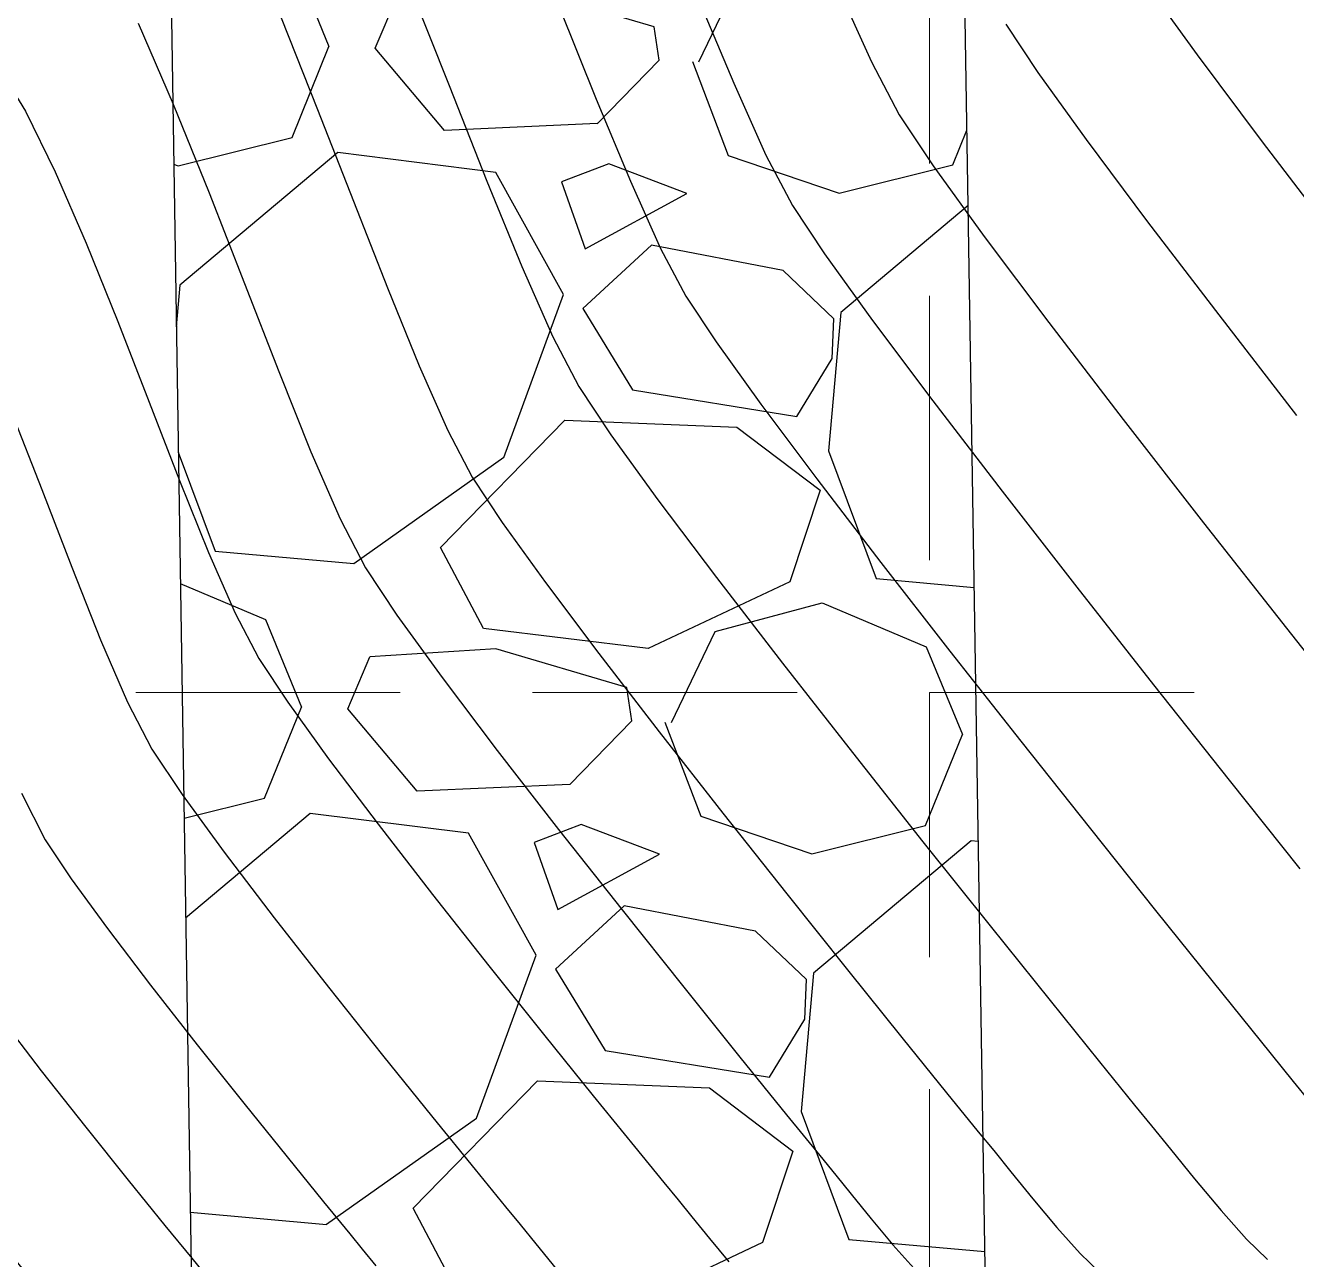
# Model space of a CAD drawing. Header units: inches. Extents: x 2547543 to 2548696, y 7125653 to 7126375.
# Drawn here: x 2547799.92 to 2547819.13, y 7125915.8 to 7125934.46 of the extents above; entities that cross this region are included whole.
import ezdxf

# ---------------------------------------------------------------- set-up
doc = ezdxf.new("R2010")
doc.units = ezdxf.units.IN
doc.header["$MEASUREMENT"] = 0
doc.linetypes.add('HIDDEN', pattern=[0.375, 0.25, -0.125])
for name, color, linetype in [('C-STRM-RRAP-N', 6, 'Continuous'), ('GRID', 254, 'HIDDEN'), ('V-TOPO-MAJR-E', 6, 'Continuous'), ('V-TOPO-MINR-E', 14, 'Continuous')]:
    doc.layers.add(name, color=color, linetype=linetype)

# ---------------------------------------------------------------- blocks, each defined once
blk = doc.blocks.new('A$C3117488C')
at = {"layer": 'C-STRM-RRAP-N', "color": 1}
for p, q in [((15.53129631141201, 0.6872903546318412), (11.98030048282817, 62.58551672752947)), ((-1.396983861923218e-06, 61.8982272176072), (3.550994432065636, 8.391216397285461e-07)), ((3.009119998663664, 41.75080571509898), (3.609118195716292, 40.45080720260739)), ((9.209198187105358, 40.45083254016936), (9.809196598362178, 41.85082819312811)), ((8.509026423562318, 40.95086559746414), (6.509028773289174, 41.45086339768022)), ((4.30908317444846, 40.45077638607472), (4.609082411509007, 41.2507762722671)), ((8.609115311410278, 40.4508140143007), (8.509115977678448, 40.95081215724349)), ((3.109137388877571, 39.05072477459908), (3.609137852210552, 40.45072792749852)), ((5.409090849105269, 39.25099421385676), (4.309093226678669, 40.45099359937012)), ((8.609167631715536, 40.45066669862717), (7.709169458597898, 39.45066828932613)), ((9.109076301101595, 40.4508070461452), (9.709074712358415, 39.05081139318645)), ((7.708959086798131, 39.45093692559749), (5.408958223648369, 39.25093849748373)), ((13.10910930670798, 39.05076664313674), (13.29981558816507, 39.58474493864924)), ((1.409207642544061, 38.55068687256426), (3.109203663188964, 39.05068440176547)), ((9.708992719184607, 39.05069536715746), (11.40898873982951, 38.55069783795625)), ((11.40919909439981, 38.5506911193952), (13.10919511504471, 39.05068864859641)), ((3.809198116417974, 38.8508130852133), (1.509198429994285, 36.75081615336239)), ((6.209127585403621, 38.65062587056309), (3.809126359410584, 38.85062421392649)), ((7.909055291675031, 38.85067836660892), (7.209052869584411, 38.55067719146609)), ((9.10911559080705, 38.45080119557679), (7.909116259310395, 38.85079983621836)), ((7.309144787956029, 36.85081455670297), (6.209144912660122, 38.65081192459911)), ((1.338211997877806, 38.57152123376727), (1.408997287042439, 38.55070208478719)), ((7.209092528093606, 38.55080922134221), (7.609091262798756, 37.55081190448254)), ((7.608976083341986, 37.55083031672984), (9.108979200478643, 38.45083373505622)), ((13.36517701065168, 38.44541492126882), (11.50917820073664, 36.7508095568046)), ((8.609095609746873, 37.65082284715027), (7.609098128508776, 36.65082536637783)), ((10.60925076901913, 37.35089643206447), (8.609255737159401, 37.6508969143033)), ((11.40922314999625, 36.65065587684512), (10.60922629013658, 37.35065250843763)), ((1.509120143018663, 36.75077026709914), (1.478978361934423, 36.11779031064361)), ((6.509106679353863, 34.35086688119918), (7.309107628185302, 36.85086558014154)), ((11.50909015722573, 36.75080215185881), (11.40909054130316, 34.65080173686147)), ((7.609067072160542, 36.65080685354769), (8.409067469183356, 35.45080773159862)), ((11.40909163281322, 36.05080649256706), (11.40909163281322, 36.65080649219453)), ((10.90894975839183, 35.15075874514878), (11.40894823009148, 36.0507561462)), ((8.409133999142796, 35.4507543919608), (10.90913816681132, 35.15075271483511)), ((5.609167630784214, 32.95066669769585), (7.40916397748515, 34.95066351536661)), ((7.409091632813215, 34.95080649293959), (10.00909163290635, 34.95080649293959)), ((10.00907820696011, 34.95100376941264), (11.30907843913883, 34.05100204888731)), ((11.40898614842445, 34.65092272404581), (12.20898657618091, 32.75092595629394)), ((1.587441429495811, 34.22714558616281), (2.209051152691245, 32.75082579534501)), ((4.309052952565253, 32.65129169169813), (6.509055929724127, 34.3512915102765)), ((11.3090400560759, 34.05082552041858), (10.90904049947858, 32.65082745067775)), ((6.309162910562009, 31.75080004427582), (5.609165905509144, 32.95079669822007)), ((2.208997425157577, 32.7507160436362), (4.308997839689255, 32.65071642771363)), ((12.2089959778823, 32.75071653537452), (13.69593419507146, 32.67991023976356)), ((10.90926609979942, 32.65052102785558), (8.809270043857396, 31.55052194278687)), ((9.809104301966727, 31.85081148333848), (11.40910884877667, 32.35081214923412)), ((11.40903986571357, 32.35077929776162), (13.00903963809833, 31.75078082364053)), ((1.701374563854188, 32.24115087278187), (3.009042851626873, 31.75077644176781)), ((3.009112917818129, 31.7508099488914), (3.609111114870757, 30.45081143639982)), ((8.80899294372648, 31.55109455995262), (6.308990119025111, 31.75109385233372)), ((9.209180775098503, 30.45082874130458), (9.809179186355323, 31.85082439426333)), ((13.00911287451163, 31.75079378858209), (13.60911107156426, 30.4507952760905)), ((6.509249253198504, 31.45059108454734), (4.609246564563364, 31.25059100147337)), ((8.50904371170327, 30.95084771234542), (6.509046061430126, 31.4508455125615)), ((4.309087553992867, 30.45077959634364), (4.609086791053414, 31.25077948253602)), ((8.60910964384675, 30.45082090515643), (8.50911031011492, 30.95081904809922)), ((3.109131497330964, 29.05073805619031), (3.609131960663944, 30.45074120908976)), ((5.409096145536751, 29.25089997798204), (4.309098523110151, 30.45089936349541)), ((8.609149742871523, 30.45070018153638), (7.709151569753885, 29.45070177223533)), ((9.109093712177128, 30.4508032463491), (9.709092123433948, 29.05080759339035)), ((13.10910341562703, 29.05077992659062), (13.60910387896001, 30.45078307949007)), ((7.709001791197807, 29.45089697185904), (5.409000928048044, 29.25089854374528)), ((1.904726505745202, 28.69647632911801), (3.109167843125761, 29.05072285979986)), ((9.70902853924781, 29.05073382426053), (11.40902455989271, 28.55073629505932)), ((11.40916327340528, 28.55072957742959), (13.10915929405019, 29.0507271066308)), ((3.809169364627451, 28.85081308707595), (1.991102243307978, 27.19084095768631)), ((6.209114931058139, 28.65068531315774), (3.809113705065101, 28.85068365652114)), ((7.909066138323396, 28.85071527119726), (7.209063716232777, 28.55071409605443)), ((9.109105138573796, 28.45080012176186), (7.90910580707714, 28.85079876240343)), ((13.80914913630113, 28.85080649051815), (11.50914944987744, 26.75080955866724)), ((13.91612182976678, 28.84176885243505), (13.8091157162562, 28.85068595036864)), ((7.309098644182086, 26.85080418083817), (6.209098768886179, 28.65080154873431)), ((7.20909829903394, 28.55080886557698), (7.60909703373909, 27.55081154871732)), ((7.609009394887835, 27.55082156136632), (9.109012512024492, 28.4508249796927)), ((8.609095609746873, 27.65081975329667), (7.609098128508776, 26.65082227252424)), ((10.60919531993568, 27.35086697060615), (8.609200288075954, 27.65086745284498)), ((11.40915981074795, 26.65072437375784), (10.60916295088828, 27.35072100535035)), ((6.509101727046072, 24.35085792746395), (7.309102675877512, 26.85085662640631)), ((11.50909064942971, 26.75080359820276), (11.40909103350714, 24.65080318320543)), ((7.609078288078308, 26.65080207120627), (8.409078685101122, 25.45080294925719)), ((11.40909163281322, 26.05080649256706), (11.40909163281322, 26.65080649219453)), ((10.90897961240262, 25.15076859574765), (11.40897808410227, 26.05076599679887)), ((8.409119430463761, 25.45077410060912), (10.90912359813228, 25.15077242348343)), ((5.609149743337184, 22.95070018153638), (7.409146090038121, 24.95069699920714)), ((7.409091632813215, 24.95080649293959), (10.00909163290635, 24.95080649293959)), ((10.00908653996885, 24.95092174038291), (11.30908677214757, 24.05092001985759)), ((11.40902131004259, 24.65088398009539), (12.20902173779905, 22.75088721234351)), ((4.309061715845019, 22.65116492286325), (6.509064693003893, 24.35116474144161)), ((11.30904758255929, 24.05082262214273), (10.90904802596197, 22.6508245524019)), ((6.309116114396602, 21.75081011466682), (5.609119109343737, 22.95080676861107)), ((2.245923715643585, 22.74898915924132), (4.309029723983258, 22.65074641257524)), ((12.20902786310762, 22.75074652116746), (14.27118683978915, 22.65254887100309)), ((10.90921725006774, 22.6506008291617), (8.809221194125712, 21.550601744093))]:
    blk.add_line(p, q, dxfattribs=at)

msp = doc.modelspace()

# ---------------------------------------------------------------- linework, layer by layer
at = {"layer": 'GRID', "color": 252, "linetype": 'HIDDEN', "lineweight": 0, "ltscale": 16}
for p, q in [((2547813.583313598, 7126356.376313465), (2547813.583313598, 7125726.296813901)), ((2547561.583313602, 7125924.376313471), (2548677.583313586, 7125924.376313471))]:
    msp.add_line(p, q, dxfattribs=at)
at = {"layer": 'V-TOPO-MAJR-E', "color": 35}
for points, elevation in [([(2547805.719132328, 7125935.078820832), (2547806.319958594, 7125933.552999001)], 575), ([(2547817.630993024, 7125934.019412533), (2547818.614532254, 7125932.703653065)], 580), ([(2547818.614532254, 7125932.703653065), (2547819.759433776, 7125931.204393864)], 580), ([(2547807.420415671, 7125930.817238572), (2547807.889406059, 7125929.756921098)], 575), ([(2547808.283810733, 7125929.001392865), (2547808.76788249, 7125928.273492508)], 575), ([(2547800.607116322, 7125921.560678432), (2547801.155287679, 7125920.807733277)], 570), ([(2547815.407372545, 7125919.716860387), (2547816.154178033, 7125918.791055976)], 575), ([(2547802.512082949, 7125919.049804954), (2547803.217210772, 7125918.163751856)], 570), ([(2547817.225056334, 7125917.470713457), (2547817.591451838, 7125917.019659414)], 575), ([(2547803.871161325, 7125917.352259517), (2547804.422186564, 7125916.67479297)], 570), ([(2547817.591451838, 7125917.019659414), (2547817.991348859, 7125916.541754833)], 575), ([(2547804.818538444, 7125916.190817251), (2547805.008468918, 7125915.959797395)], 570)]:
    msp.add_lwpolyline(points, dxfattribs=dict(at, elevation=elevation))
at = {"layer": 'V-TOPO-MAJR-E', "color": 35, "extrusion": (0.8114014431926945, 0.5844892625060042, 0), "elevation": 6232334.822452411}
msp.add_lwpolyline([(4292822.418343522, 580), (4292821.09930834, 580)], dxfattribs=at)
at = {"layer": 'V-TOPO-MAJR-E', "color": 35, "extrusion": (0.929798194466704, 0.3680697183502843, 0), "elevation": 4991786.071983542}
msp.add_lwpolyline([(5687909.796869942, 575.0000000000009), (5687908.242269943, 575.0000000000009)], dxfattribs=at)
at = {"layer": 'V-TOPO-MAJR-E', "color": 35, "extrusion": (0.9254445061956624, 0.3788831824616479, 0), "elevation": 5057749.726105108}
msp.add_lwpolyline([(5629333.536842074, 575.0000000000005), (5629332.142597312, 575.0000000000005)], dxfattribs=at)
at = {"layer": 'V-TOPO-MAJR-E', "color": 35, "extrusion": (0.8864808729304074, 0.4627652341398855, 0), "elevation": 5556215.514285633}
msp.add_lwpolyline([(5137963.516871738, 575.0000000000009), (5137962.664593641, 575.0000000000009)], dxfattribs=at)
at = {"layer": 'V-TOPO-MAJR-E', "color": 35, "extrusion": (0.8102904230763673, 0.5860285234275902, 0), "elevation": 6240462.268610911}
msp.add_lwpolyline([(4280982.82532205, 575), (4280981.611731892, 575)], dxfattribs=at)
at = {"layer": 'V-TOPO-MAJR-E', "color": 35, "extrusion": (0.7989720865057849, 0.6013681110472958, 0), "elevation": 6320934.089447588}
msp.add_lwpolyline([(4161245.621542, 575), (4161244.15353076, 575)], dxfattribs=at)
at = {"layer": 'V-TOPO-MAJR-E', "color": 35, "extrusion": (0.7921514342211604, 0.6103245900841278, 0), "elevation": 6367379.568768931}
msp.add_lwpolyline([(4089821.27918305, 575), (4089819.642477159, 575)], dxfattribs=at)
at = {"layer": 'V-TOPO-MAJR-E', "color": 35, "extrusion": (0.7875906940389715, 0.6161987493197397, 0), "elevation": 6397618.480216879}
msp.add_lwpolyline([(4042353.901176329, 575.0000000000005), (4042352.181733429, 575.0000000000005)], dxfattribs=at)
at = {"layer": 'V-TOPO-MAJR-E', "color": 35, "extrusion": (0.7843219645346291, 0.6203539763300789, 0), "elevation": 6418900.200248592}
msp.add_lwpolyline([(4008472.726466549, 575), (4008471.010341037, 575)], dxfattribs=at)
at = {"layer": 'V-TOPO-MAJR-E', "color": 35, "extrusion": (0.8902645531711286, 0.4554437675136315, 0), "elevation": 5513673.050915002}
msp.add_lwpolyline([(5183576.96005692, 570), (5183576.170408348, 570)], dxfattribs=at)
at = {"layer": 'V-TOPO-MAJR-E', "color": 35, "extrusion": (0.8325326836800037, 0.553975929625621, 0), "elevation": 6068716.297940183}
msp.add_lwpolyline([(4521143.099032231, 570), (4521142.390776829, 570)], dxfattribs=at)
at = {"layer": 'V-TOPO-MAJR-E', "color": 35, "extrusion": (0.7818572940474796, 0.6234574337873863, 0), "elevation": 6434735.675690552}
msp.add_lwpolyline([(3983000.929637242, 575.0000000000009), (3982999.302931138, 575.0000000000009)], dxfattribs=at)
at = {"layer": 'V-TOPO-MAJR-E', "color": 35, "extrusion": (0.7799206695024371, 0.62587838218209, 0), "elevation": 6447053.002234656}
msp.add_lwpolyline([(3963030.942287959, 575), (3963029.49112944, 575)], dxfattribs=at)
at = {"layer": 'V-TOPO-MAJR-E', "color": 35, "extrusion": (0.795676163431545, 0.6057222490109284, 0), "elevation": 6343553.426359732}
msp.add_lwpolyline([(4126665.483400736, 570.0000000000005), (4126664.406606503, 570.0000000000005)], dxfattribs=at)
at = {"layer": 'V-TOPO-MAJR-E', "color": 35, "extrusion": (0.7877976156051334, 0.6159341822361107, 0), "elevation": 6396249.866674054}
msp.add_lwpolyline([(4044504.52353628, 570), (4044503.37965262, 570)], dxfattribs=at)
at = {"layer": 'V-TOPO-MAJR-E', "color": 35, "extrusion": (0.776951424166808, 0.6295605487045458, 0), "elevation": 6465726.733625056}
msp.add_lwpolyline([(3932488.21718533, 575), (3932487.375562968, 575)], dxfattribs=at)
at = {"layer": 'V-TOPO-MAJR-E', "color": 35, "extrusion": (0.7786374607507982, 0.6274740669665553, 0), "elevation": 6455143.878621939}
msp.add_lwpolyline([(3949826.378008021, 570.0000000000005), (3949825.335812672, 570.0000000000005)], dxfattribs=at)
at = {"layer": 'V-TOPO-MAJR-E', "color": 35, "extrusion": (0.7754188645862409, 0.6314472142972721, 0), "elevation": 6475266.277322376}
msp.add_lwpolyline([(3916759.603377201, 575), (3916759.195759608, 575)], dxfattribs=at)
at = {"layer": 'V-TOPO-MAJR-E', "color": 35, "extrusion": (0.7772389419918341, 0.6292055523049795, 0), "elevation": 6463929.60223132}
msp.add_lwpolyline([(3935440.262180772, 575), (3935439.811394743, 575)], dxfattribs=at)
at = {"layer": 'V-TOPO-MAJR-E', "color": 35, "extrusion": (0.773665971321881, 0.6335936906398062, 0), "elevation": 6486085.428202964}
msp.add_lwpolyline([(3898806.438880887, 570), (3898805.813319291, 570)], dxfattribs=at)
at = {"layer": 'V-TOPO-MAJR-E', "color": 35, "extrusion": (0.7464610412520296, 0.6654291201119289, 0), "elevation": 6643639.245113884}
msp.add_lwpolyline([(3623826.797444762, 575.0000000000009), (3623826.220160698, 575.0000000000009)], dxfattribs=at)
at = {"layer": 'V-TOPO-MAJR-E', "color": 35, "extrusion": (0.6968887657277634, 0.7171792301805976, 0), "elevation": 6886105.033694079}
msp.add_lwpolyline([(3138728.46198498, 575), (3138728.017006509, 575)], dxfattribs=at)
at = {"layer": 'V-TOPO-MAJR-E', "color": 35, "extrusion": (0.7774183817331359, 0.6289838310667708, 0), "elevation": 6462796.366908699}
msp.add_lwpolyline([(3937289.898794133, 570.0000000000005), (3937289.573607388, 570.0000000000005)], dxfattribs=at)
at = {"layer": 'V-TOPO-MINR-E', "color": 35, "extrusion": (0.9119459493588176, 0.4103103525967202, 0), "elevation": 5247311.932612087}
msp.add_lwpolyline([(5453073.90788196, 578), (5453072.63805731, 578)], dxfattribs=at)
at = {"layer": 'V-TOPO-MINR-E', "color": 35, "extrusion": (0.9227103360897718, 0.3854940150937499, 0), "elevation": 5097895.947079618}
msp.add_lwpolyline([(5593008.282779051, 577.0000000000005), (5593006.830340922, 577.0000000000005)], dxfattribs=at)
at = {"layer": 'V-TOPO-MINR-E', "color": 35, "extrusion": (0.9281013267983012, 0.3723277147826, 0), "elevation": 5017806.971410325}
msp.add_lwpolyline([(5664969.978732461, 576.0000000000009), (5664968.462487615, 576.0000000000009)], dxfattribs=at)
at = {"layer": 'V-TOPO-MINR-E', "color": 35}
for points, elevation in [([(2547801.617574034, 7125934.498247712), (2547802.150298005, 7125933.272843052)], 573), ([(2547803.782762315, 7125934.577287476), (2547804.333796929, 7125933.191318639)], 574), ([(2547812.705110961, 7125933.913090808), (2547813.125241247, 7125933.112034062)], 578), ([(2547799.575751564, 7125933.727716984), (2547799.915500637, 7125933.164868121)], 572), ([(2547810.62320563, 7125933.589346137), (2547811.111458218, 7125932.503187459)], 577), ([(2547813.125241247, 7125933.112034062), (2547813.637375067, 7125932.342802307)], 578), ([(2547815.953877366, 7125932.736742901), (2547816.880449364, 7125931.496055232)], 579), ([(2547813.637375067, 7125932.342802307), (2547814.40973935, 7125931.273655907)], 578), ([(2547809.062857017, 7125932.106532353), (2547809.518183128, 7125931.092614374)], 576), ([(2547802.691066329, 7125931.93424091), (2547803.226753782, 7125930.560089785)], 573), ([(2547811.511431076, 7125931.74182033), (2547811.998058173, 7125931.009416892)], 577), ([(2547800.83445821, 7125931.169934991), (2547801.311097487, 7125929.98560367)], 572), ([(2547801.311097487, 7125929.98560367), (2547801.785059805, 7125928.766544249)], 572), ([(2547801.785059805, 7125928.766544249), (2547802.245757201, 7125927.580143034)], 572), ([(2547811.035424632, 7125928.735953053), (2547811.881753419, 7125927.605602064)], 576), ([(2547799.702831786, 7125928.614835899), (2547800.162394804, 7125927.443616026)], 571), ([(2547804.230385175, 7125928.015734574), (2547804.672078667, 7125927.000827483)], 573), ([(2547806.670000562, 7125927.631179132), (2547807.123544037, 7125926.947423284)], 574), ([(2547800.162394804, 7125927.443616026), (2547800.615895414, 7125926.270049554)], 571), ([(2547804.672078667, 7125927.000827483), (2547805.056190391, 7125926.260965399)], 573), ([(2547807.123544037, 7125926.947423284), (2547807.779122406, 7125926.038924382)], 574), ([(2547817.727084606, 7125926.941772763), (2547818.97924037, 7125925.348011703)], 578), ([(2547802.682601711, 7125926.493786329), (2547803.085005371, 7125925.574860439)], 572), ([(2547800.615895414, 7125926.270049554), (2547801.052188341, 7125925.17266322)], 571), ([(2547807.779122406, 7125926.038924382), (2547808.586941312, 7125924.964469263)], 574), ([(2547803.085005371, 7125925.574860439), (2547803.442380219, 7125924.890751667)], 572), ([(2547818.97924037, 7125925.348011703), (2547820.211061411, 7125923.791857957)], 578), ([(2547801.052188341, 7125925.17266322), (2547801.46012831, 7125924.229983767)], 571), ([(2547806.215370512, 7125924.604122958), (2547807.04984375, 7125923.501011958)], 573), ([(2547816.972104335, 7125924.493499394), (2547818.113621864, 7125923.052781634)], 577), ([(2547809.497206398, 7125923.782844766), (2547810.460123311, 7125922.552837728)], 574), ([(2547814.964213414, 7125923.640227046), (2547816.015570718, 7125922.314709911)], 576), ([(2547816.015570718, 7125922.314709911), (2547817.000219725, 7125921.08118766)], 576), ([(2547802.920556933, 7125921.961775743), (2547803.67792419, 7125920.966904236)], 571), ([(2547806.071545129, 7125921.322220203), (2547806.92282628, 7125920.243273458)], 572), ([(2547817.000219725, 7125921.08118766), (2547817.87097426, 7125919.995974857)], 576), ([(2547804.496073945, 7125919.920462293), (2547805.314906163, 7125918.891517291)], 571), ([(2547799.520143007, 7125919.480506394), (2547800.155755734, 7125918.653522477)], 569), ([(2547807.7492425, 7125919.208667349), (2547808.499563338, 7125918.277934974)], 572), ([(2547818.580648154, 7125919.115386072), (2547819.082055234, 7125918.495735869)], 576), ([(2547810.716773733, 7125918.86352169), (2547811.422154597, 7125917.992077324)], 573), ([(2547808.499563338, 7125918.277934974), (2547809.122558343, 7125917.510609428)], 572), ([(2547806.074320811, 7125917.949136613), (2547806.714217854, 7125917.162387636)], 571), ([(2547811.422154597, 7125917.992077324), (2547811.925550453, 7125917.373480144)], 573), ([(2547811.925550453, 7125917.373480144), (2547812.168239124, 7125917.076568107)], 573), ([(2547812.168239124, 7125917.076568107), (2547812.401241191, 7125916.78874757)], 573), ([(2547814.813148763, 7125917.129730514), (2547815.146839729, 7125916.718937646)], 574), ([(2547815.146839729, 7125916.718937646), (2547815.511041861, 7125916.283690926)], 574), ([(2547809.989333619, 7125916.447764626), (2547810.257615512, 7125916.117494109)], 572), ([(2547802.025027834, 7125916.316070128), (2547802.429588067, 7125915.821482177)], 569)]:
    msp.add_lwpolyline(points, dxfattribs=dict(at, elevation=elevation))
at = {"layer": 'V-TOPO-MINR-E', "color": 35, "extrusion": (0.8331793315408254, 0.5530028946517218, 0), "elevation": 6063448.976954274}
msp.add_lwpolyline([(4528232.40279118, 579.0000000000005), (4528231.525513169, 579.0000000000005)], dxfattribs=at)
at = {"layer": 'V-TOPO-MINR-E', "color": 35, "extrusion": (0.8118397948679891, 0.5838802509664986, 0), "elevation": 6229109.776057024}
msp.add_lwpolyline([(4297497.602397233, 579), (4297496.352674079, 579)], dxfattribs=at)
at = {"layer": 'V-TOPO-MINR-E', "color": 35, "extrusion": (0.923273968368589, 0.3841421342848476, 0), "elevation": 5089696.552281711}
msp.add_lwpolyline([(5600468.149092983, 576.0000000000009), (5600466.803167092, 576.0000000000009)], dxfattribs=at)
at = {"layer": 'V-TOPO-MINR-E', "color": 35, "extrusion": (0.8968230490836469, 0.4423894422703946, 0), "elevation": 5437363.287136456}
msp.add_lwpolyline([(5263581.324848425, 572), (5263580.307126799, 572)], dxfattribs=at)
at = {"layer": 'V-TOPO-MINR-E', "color": 35, "extrusion": (0.9271987811365066, 0.3745696467400648, 0), "elevation": 5031477.35703538}
msp.add_lwpolyline([(5652827.293639456, 573.0000000000009), (5652825.849933781, 573.0000000000009)], dxfattribs=at)
at = {"layer": 'V-TOPO-MINR-E', "color": 35, "extrusion": (0.9316407936804783, 0.3633805602263399, 0), "elevation": 4963064.046877969}
msp.add_lwpolyline([(5712987.487911935, 574), (5712986.003244717, 574)], dxfattribs=at)
at = {"layer": 'V-TOPO-MINR-E', "color": 35, "extrusion": (0.8852757890423191, 0.4650664224984419, 0), "elevation": 5569547.428249723}
msp.add_lwpolyline([(5123514.120613934, 577.0000000000005), (5123513.260580102, 577.0000000000005)], dxfattribs=at)
at = {"layer": 'V-TOPO-MINR-E', "color": 35, "extrusion": (0.9176274995009803, 0.3974415330077854, 0), "elevation": 5170073.117237324}
msp.add_lwpolyline([(5526349.711002043, 572.0000000000009), (5526348.531637958, 572.0000000000009)], dxfattribs=at)
at = {"layer": 'V-TOPO-MINR-E', "color": 35, "extrusion": (0.9308827743860398, 0.3653180263159065, 0), "elevation": 4974939.012860388}
msp.add_lwpolyline([(5702648.123898448, 574), (5702646.71234237, 574)], dxfattribs=at)
at = {"layer": 'V-TOPO-MINR-E', "color": 35, "extrusion": (0.7948714530213395, 0.6067778614713497, 0), "elevation": 6349044.379962812}
msp.add_lwpolyline([(4118240.64426028, 579), (4118238.871309519, 579)], dxfattribs=at)
at = {"layer": 'V-TOPO-MINR-E', "color": 35, "extrusion": (0.7999072962855458, 0.6001235850632336, 0), "elevation": 6314454.758792556}
msp.add_lwpolyline([(4171080.900978169, 578), (4171079.273843803, 578)], dxfattribs=at)
at = {"layer": 'V-TOPO-MINR-E', "color": 35, "extrusion": (0.8849384559015809, 0.4657079871191021, 0), "elevation": 5573257.646443192}
msp.add_lwpolyline([(5119475.215683278, 576), (5119474.400928564, 576)], dxfattribs=at)
at = {"layer": 'V-TOPO-MINR-E', "color": 35, "extrusion": (0.811098288948185, 0.5849098782422183, 0), "elevation": 6234553.391267123}
msp.add_lwpolyline([(4289590.043332586, 577), (4289588.804042005, 577)], dxfattribs=at)
at = {"layer": 'V-TOPO-MINR-E', "color": 35, "extrusion": (0.9321319573625202, 0.3621187844665296, 0), "elevation": 4955322.121341156}
msp.add_lwpolyline([(5719700.193473909, 573), (5719698.764436314, 573)], dxfattribs=at)
at = {"layer": 'V-TOPO-MINR-E', "color": 35, "extrusion": (0.9262457943272963, 0.3769200558354465, 0), "elevation": 5045800.146025511}
msp.add_lwpolyline([(5640044.201408219, 574), (5640042.929155295, 574)], dxfattribs=at)
at = {"layer": 'V-TOPO-MINR-E', "color": 35, "extrusion": (0.8334626459147861, 0.5525758028223131, 0), "elevation": 6061121.074505419}
msp.add_lwpolyline([(4531338.682507263, 576), (4531337.848780023, 576)], dxfattribs=at)
at = {"layer": 'V-TOPO-MINR-E', "color": 35, "extrusion": (0.7906442074985718, 0.6122758668679956, 0), "elevation": 6377452.529987764}
msp.add_lwpolyline([(4074107.898381531, 579.0000000000009), (4074105.975499141, 579.0000000000009)], dxfattribs=at)
at = {"layer": 'V-TOPO-MINR-E', "color": 35, "extrusion": (0.8001823753649941, 0.5997567558229217, 0), "elevation": 6312539.498178918}
msp.add_lwpolyline([(4173975.704320036, 577), (4173974.184569943, 577)], dxfattribs=at)
at = {"layer": 'V-TOPO-MINR-E', "color": 35, "extrusion": (0.7935545780501913, 0.6084990810638772, 0), "elevation": 6357952.403510374}
msp.add_lwpolyline([(4104471.030988514, 578), (4104469.183021718, 578)], dxfattribs=at)
at = {"layer": 'V-TOPO-MINR-E', "color": 35, "extrusion": (0.8116367481115487, 0.5841624680813641, 0), "elevation": 6230597.181361021}
msp.add_lwpolyline([(4295331.202970998, 576.0000000000009), (4295330.043864988, 576.0000000000009)], dxfattribs=at)
at = {"layer": 'V-TOPO-MINR-E', "color": 35, "extrusion": (0.9148059642743375, 0.4038936094172569, 0), "elevation": 5208865.316099968}
msp.add_lwpolyline([(5489800.130703894, 574), (5489799.063315162, 574)], dxfattribs=at)
at = {"layer": 'V-TOPO-MINR-E', "color": 35, "extrusion": (0.9281519831365216, 0.3722014188577766, 0), "elevation": 5017030.067210408}
msp.add_lwpolyline([(5665649.176118659, 573), (5665647.869970934, 573)], dxfattribs=at)
at = {"layer": 'V-TOPO-MINR-E', "color": 35, "extrusion": (0.7936371641204762, 0.6083913639482469, 0), "elevation": 6357393.122344711}
msp.add_lwpolyline([(4105334.103028582, 577.0000000000005), (4105332.383003587, 577.0000000000005)], dxfattribs=at)
at = {"layer": 'V-TOPO-MINR-E', "color": 35, "extrusion": (0.8860986757113724, 0.4634966417381602, 0), "elevation": 5560451.642576793}
msp.add_lwpolyline([(5133376.000977363, 574.0000000000009), (5133375.201859564, 574.0000000000009)], dxfattribs=at)
at = {"layer": 'V-TOPO-MINR-E', "color": 35, "extrusion": (0.7893427272772311, 0.6139528148763087, 0), "elevation": 6386084.297806554}
msp.add_lwpolyline([(4060560.722484879, 578.0000000000009), (4060558.74126186, 578.0000000000009)], dxfattribs=at)
at = {"layer": 'V-TOPO-MINR-E', "color": 35, "extrusion": (0.9277972600467193, 0.3730847681825142, 0), "elevation": 5022418.982077457}
msp.add_lwpolyline([(5660869.87391484, 572), (5660868.703016035, 572)], dxfattribs=at)
at = {"layer": 'V-TOPO-MINR-E', "color": 35, "extrusion": (0.7937294395260028, 0.6082709731934751, 0), "elevation": 6356768.216487653}
msp.add_lwpolyline([(4106298.511669348, 576.0000000000005), (4106296.919672992, 576.0000000000005)], dxfattribs=at)
at = {"layer": 'V-TOPO-MINR-E', "color": 35, "extrusion": (0.7892725878666677, 0.614042980614756, 0), "elevation": 6386546.00107812}
msp.add_lwpolyline([(4059831.457472932, 577.0000000000005), (4059829.617573718, 577.0000000000005)], dxfattribs=at)
at = {"layer": 'V-TOPO-MINR-E', "color": 35, "extrusion": (0.8325270534214463, 0.5539843908644038, 0), "elevation": 6068768.555148026}
msp.add_lwpolyline([(4521082.160845147, 573.0000000000009), (4521081.30332109, 573.0000000000009)], dxfattribs=at)
at = {"layer": 'V-TOPO-MINR-E', "color": 35, "extrusion": (0.7891938163725869, 0.6141442177528595, 0), "elevation": 6387064.605652736}
msp.add_lwpolyline([(4059012.475206447, 576), (4059010.776557565, 576)], dxfattribs=at)
at = {"layer": 'V-TOPO-MINR-E', "color": 35, "extrusion": (0.7861487896880506, 0.6180372808108044, 0), "elevation": 6407050.226191971}
msp.add_lwpolyline([(4027392.921812951, 577), (4027391.042530003, 577)], dxfattribs=at)
at = {"layer": 'V-TOPO-MINR-E', "color": 35, "extrusion": (0.8094061918997376, 0.5872491945625511, 0), "elevation": 6246903.610766205}
msp.add_lwpolyline([(4271571.514675732, 573.0000000000005), (4271570.349710014, 573.0000000000005)], dxfattribs=at)
at = {"layer": 'V-TOPO-MINR-E', "color": 35, "extrusion": (0.8333374347298717, 0.5527646152548452, 0), "elevation": 6062139.115440341}
msp.add_lwpolyline([(4529964.378964463, 572), (4529963.585794351, 572)], dxfattribs=at)
at = {"layer": 'V-TOPO-MINR-E', "color": 35, "extrusion": (0.7921950887495037, 0.6102679258826944, 0), "elevation": 6367084.897711093}
msp.add_lwpolyline([(4090276.89775124, 574.0000000000005), (4090275.406168532, 574.0000000000005)], dxfattribs=at)
at = {"layer": 'V-TOPO-MINR-E', "color": 35, "extrusion": (0.7859347065706054, 0.6183094993672476, 0), "elevation": 6408442.48481329}
msp.add_lwpolyline([(4025174.242170449, 576.0000000000005), (4025172.510223207, 576.0000000000005)], dxfattribs=at)
at = {"layer": 'V-TOPO-MINR-E', "color": 35, "extrusion": (0.8874573806513044, 0.4608897889165324, 0), "elevation": 5545330.924417462}
msp.add_lwpolyline([(5149698.374701288, 571), (5149697.575287312, 571)], dxfattribs=at)
at = {"layer": 'V-TOPO-MINR-E', "color": 35, "extrusion": (0.8101573750058981, 0.5862124424844228, 0), "elevation": 6241427.55180656}
msp.add_lwpolyline([(4279565.732539294, 572.0000000000009), (4279564.677472569, 572.0000000000009)], dxfattribs=at)
at = {"layer": 'V-TOPO-MINR-E', "color": 35, "extrusion": (0.8325272105893132, 0.5539841546726562, 0), "elevation": 6068763.067260982}
msp.add_lwpolyline([(4521083.389152402, 571.0000000000009), (4521082.566922818, 571.0000000000009)], dxfattribs=at)
at = {"layer": 'V-TOPO-MINR-E', "color": 35, "extrusion": (0.797846563210537, 0.6028605656145828, 0), "elevation": 6328695.259887321}
msp.add_lwpolyline([(4149422.612918654, 572.0000000000009), (4149421.373295919, 572.0000000000009)], dxfattribs=at)
at = {"layer": 'V-TOPO-MINR-E', "color": 35, "extrusion": (0.7902876648688438, 0.6127360008650954, 0), "elevation": 6379810.352438064}
msp.add_lwpolyline([(4070396.340951601, 573.0000000000009), (4070394.8295354, 573.0000000000009)], dxfattribs=at)
at = {"layer": 'V-TOPO-MINR-E', "color": 35, "extrusion": (0.7819444150624608, 0.623348162548528, 0), "elevation": 6434183.185955219}
msp.add_lwpolyline([(3983897.993653394, 577), (3983896.277230569, 577)], dxfattribs=at)
at = {"layer": 'V-TOPO-MINR-E', "color": 35, "extrusion": (0.8084375671421009, 0.5885819399483484, 0), "elevation": 6253928.566835094}
msp.add_lwpolyline([(4261273.310221759, 571), (4261272.228834982, 571)], dxfattribs=at)
at = {"layer": 'V-TOPO-MINR-E', "color": 35, "extrusion": (0.7839658770411648, 0.6208039172195011, 0), "elevation": 6421197.096509674}
msp.add_lwpolyline([(4004789.409885474, 574), (4004787.854202021, 574)], dxfattribs=at)
at = {"layer": 'V-TOPO-MINR-E', "color": 35, "extrusion": (0.7902329943489045, 0.6128065066906229, 0), "elevation": 6380171.373359414}
msp.add_lwpolyline([(4069827.351651451, 572), (4069826.005524047, 572)], dxfattribs=at)
at = {"layer": 'V-TOPO-MINR-E', "color": 35, "extrusion": (0.785432915459839, 0.6189467952193125, 0), "elevation": 6411699.02120276}
msp.add_lwpolyline([(4019976.351036407, 573), (4019974.801625651, 573)], dxfattribs=at)
at = {"layer": 'V-TOPO-MINR-E', "color": 35, "extrusion": (0.7813628233561879, 0.6240770291212829, 0), "elevation": 6437888.944515835}
msp.add_lwpolyline([(3977899.426515087, 574), (3977897.954200846, 574)], dxfattribs=at)
at = {"layer": 'V-TOPO-MINR-E', "color": 35, "extrusion": (0.7819479875237347, 0.6233436811323119, 0), "elevation": 6434151.952725518}
msp.add_lwpolyline([(3983939.054934951, 573), (3983937.557872615, 573)], dxfattribs=at)
at = {"layer": 'V-TOPO-MINR-E', "color": 35, "extrusion": (0.7877989771426553, 0.6159324407863139, 0), "elevation": 6396243.02542467}
msp.add_lwpolyline([(4044518.310938366, 571), (4044516.982627498, 571)], dxfattribs=at)
at = {"layer": 'V-TOPO-MINR-E', "color": 35, "extrusion": (0.7813359563650313, 0.6241106659008016, 0), "elevation": 6438055.986865319}
msp.add_lwpolyline([(3977624.233067221, 572), (3977622.90891709, 572)], dxfattribs=at)
at = {"layer": 'V-TOPO-MINR-E', "color": 35, "extrusion": (0.7793199112112257, 0.626626265001498, 0), "elevation": 6450849.639143299}
msp.add_lwpolyline([(3956845.350670073, 574.0000000000009), (3956844.03871381, 574.0000000000009)], dxfattribs=at)
at = {"layer": 'V-TOPO-MINR-E', "color": 35, "extrusion": (0.7793245467635412, 0.6266204998336722, 0), "elevation": 6450818.272123139}
msp.add_lwpolyline([(3956894.418079901, 573), (3956893.063761467, 573)], dxfattribs=at)
at = {"layer": 'V-TOPO-MINR-E', "color": 35, "extrusion": (0.7786196776337619, 0.6274961335350973, 0), "elevation": 6455268.374722175}
msp.add_lwpolyline([(3949635.66712195, 576), (3949634.536160569, 576)], dxfattribs=at)
at = {"layer": 'V-TOPO-MINR-E', "color": 35, "extrusion": (0.7776602751093049, 0.6286847353935996, 0), "elevation": 6461289.69003883}
msp.add_lwpolyline([(3939773.008047307, 574.0000000000009), (3939771.933453608, 574.0000000000009)], dxfattribs=at)
at = {"layer": 'V-TOPO-MINR-E', "color": 35, "extrusion": (0.778643030778121, 0.6274671550134415, 0), "elevation": 6455110.905948034}
msp.add_lwpolyline([(3949882.930297796, 571.0000000000009), (3949881.720011901, 571.0000000000009)], dxfattribs=at)
at = {"layer": 'V-TOPO-MINR-E', "color": 35, "extrusion": (0.7852533484357163, 0.6191745947392349, 0), "elevation": 6412856.397891766}
msp.add_lwpolyline([(4018118.354442442, 569), (4018117.271462929, 569)], dxfattribs=at)
at = {"layer": 'V-TOPO-MINR-E', "color": 35, "extrusion": (0.7762488624939679, 0.6304266043536083, 0), "elevation": 6470106.089381493}
msp.add_lwpolyline([(3925276.364586237, 574), (3925275.604369747, 574)], dxfattribs=at)
at = {"layer": 'V-TOPO-MINR-E', "color": 35, "extrusion": (0.7757918544006664, 0.6309889053268489, 0), "elevation": 6472952.801417755}
msp.add_lwpolyline([(3920583.950558049, 576), (3920583.560766573, 576)], dxfattribs=at)
at = {"layer": 'V-TOPO-MINR-E', "color": 35, "extrusion": (0.7801892490398387, 0.6255435521869381, 0), "elevation": 6445338.748530269}
msp.add_lwpolyline([(3965804.080373142, 569), (3965803.051361584, 569)], dxfattribs=at)
at = {"layer": 'V-TOPO-MINR-E', "color": 35, "extrusion": (0.7748502343674425, 0.632144852308962, 0), "elevation": 6478786.738187527}
msp.add_lwpolyline([(3910931.318649972, 574.0000000000005), (3910930.949831985, 574.0000000000005)], dxfattribs=at)
at = {"layer": 'V-TOPO-MINR-E', "color": 35, "extrusion": (0.7746317159613121, 0.6324126063155548, 0), "elevation": 6480133.817823416}
msp.add_lwpolyline([(3908695.101450475, 572.0000000000005), (3908694.398683456, 572.0000000000005)], dxfattribs=at)
at = {"layer": 'V-TOPO-MINR-E', "color": 35, "extrusion": (0.7772389414277397, 0.6292055530017887, 0), "elevation": 6463927.516582667}
msp.add_lwpolyline([(3935441.468708904, 574.0000000000009), (3935441.058160127, 574.0000000000009)], dxfattribs=at)
at = {"layer": 'V-TOPO-MINR-E', "color": 35, "extrusion": (0.7766124772947393, 0.6299786187721994, 0), "elevation": 6467829.760597559}
msp.add_lwpolyline([(3929015.603611562, 569), (3929014.722586177, 569)], dxfattribs=at)
at = {"layer": 'V-TOPO-MINR-E', "color": 35, "extrusion": (0.773673608912665, 0.6335843644472713, 0), "elevation": 6486040.511836119}
msp.add_lwpolyline([(3898883.550074929, 571), (3898882.823605924, 571)], dxfattribs=at)
at = {"layer": 'V-TOPO-MINR-E', "color": 35, "extrusion": (0.7734362205594196, 0.6338741300343158, 0), "elevation": 6487502.619865232}
msp.add_lwpolyline([(3896451.713603015, 572.0000000000005), (3896451.374967979, 572.0000000000005)], dxfattribs=at)
at = {"layer": 'V-TOPO-MINR-E', "color": 35, "extrusion": (0.7761863446625213, 0.6305035752154255, 0), "elevation": 6470493.206598209}
msp.add_lwpolyline([(3924634.4766665, 573.0000000000009), (3924633.999291839, 573.0000000000009)], dxfattribs=at)
at = {"layer": 'V-TOPO-MINR-E', "color": 35, "extrusion": (0.7724634468070974, 0.6350592282196194, 0), "elevation": 6493467.00837986}
msp.add_lwpolyline([(3886501.640868167, 571), (3886501.293559255, 571)], dxfattribs=at)
at = {"layer": 'V-TOPO-MINR-E', "color": 35, "extrusion": (0.7772389416939434, 0.6292055526729552, 0), "elevation": 6463923.336563963}
msp.add_lwpolyline([(3935443.896089978, 572), (3935443.566015707, 572)], dxfattribs=at)
at = {"layer": 'V-TOPO-MINR-E', "color": 35, "extrusion": (0.7669228419363465, 0.6417393197524036, 0), "elevation": 6526956.513152272}
msp.add_lwpolyline([(3829996.480474907, 573), (3829995.968573527, 573)], dxfattribs=at)
at = {"layer": 'V-TOPO-MINR-E', "color": 35, "extrusion": (0.7774183809147327, 0.62898383207831, 0), "elevation": 6462798.461554268}
msp.add_lwpolyline([(3937288.678657847, 571), (3937288.301048694, 571)], dxfattribs=at)
at = {"layer": 'V-TOPO-MINR-E', "color": 35, "extrusion": (0.7464610410648986, 0.6654291203218474, 0), "elevation": 6643637.222957185}
msp.add_lwpolyline([(3623828.253410298, 574), (3623827.727654728, 574)], dxfattribs=at)
at = {"layer": 'V-TOPO-MINR-E', "color": 35, "extrusion": (0.7734464326611465, 0.6338616692968163, 0), "elevation": 6487437.759946128}
msp.add_lwpolyline([(3896556.740388656, 571), (3896556.254036531, 571)], dxfattribs=at)
at = {"layer": 'V-TOPO-MINR-E', "color": 35, "extrusion": (0.7669228425736071, 0.641739318990833, 0), "elevation": 6526954.441535152}
msp.add_lwpolyline([(3829997.825129626, 572), (3829997.368850348, 572)], dxfattribs=at)
at = {"layer": 'V-TOPO-MINR-E', "color": 35, "extrusion": (0.7464610421944419, 0.6654291190547553, 0), "elevation": 6643635.193630075}
msp.add_lwpolyline([(3623829.722521492, 573), (3623829.248294413, 573)], dxfattribs=at)
at = {"layer": 'V-TOPO-MINR-E', "color": 35, "extrusion": (0.7745485889463676, 0.6325144135600317, 0), "elevation": 6480639.159715037}
msp.add_lwpolyline([(3907848.150766887, 568.0000000000005), (3907847.50676978, 568.0000000000005)], dxfattribs=at)
at = {"layer": 'V-TOPO-MINR-E', "color": 35, "extrusion": (0.6968887658628937, 0.7171792300492905, 0), "elevation": 6886103.123216806}
msp.add_lwpolyline([(3138730.113661461, 574.0000000000009), (3138729.708401859, 574.0000000000009)], dxfattribs=at)
at = {"layer": 'V-TOPO-MINR-E', "color": 35, "extrusion": (0.7725247344040694, 0.6349846728338582, 0), "elevation": 6493087.721777038}
msp.add_lwpolyline([(3887130.735178987, 569), (3887130.432351549, 569)], dxfattribs=at)

# ---------------------------------------------------------------- block references
at = {"layer": 'C-STRM-RRAP-N', "color": 1, "ltscale": 60, "rotation": 357.6267975537504}
msp.add_blockref('A$C3117488C', (2547799.222375333, 7125893.880633359), dxfattribs=at)

doc.saveas('drawing.dxf')
